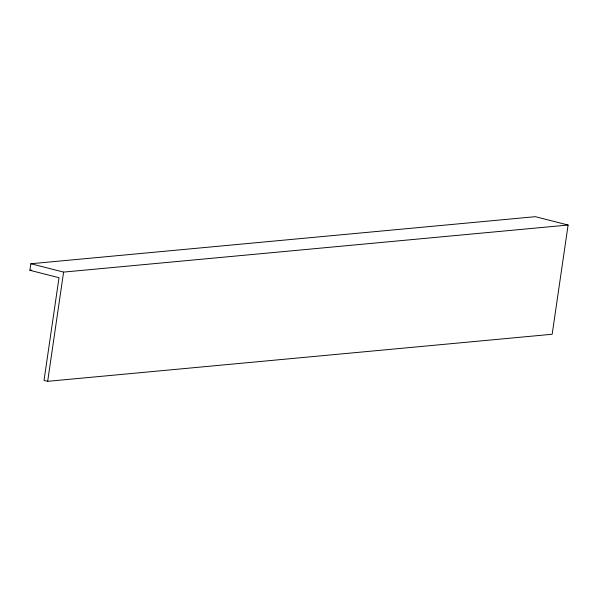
<?xml version="1.0" encoding="UTF-8"?>
<svg xmlns="http://www.w3.org/2000/svg" width="598" height="598" viewBox="0 0 598 598"><rect width="100%" height="100%" fill="white"/><g stroke="black" fill="none" stroke-linecap="round" stroke-linejoin="round"><path stroke-width="0.9" d="M29.9 270.296L30.857 263.74L535.36 216.678L568.1 225.035L552.163 334.26L47.668 381.322L44.028 380.395L59.008 277.726L29.9 270.296L31.761 270.124M47.668 381.322L63.597 272.097L568.1 225.035M30.857 263.74L63.597 272.097"/></g></svg>
